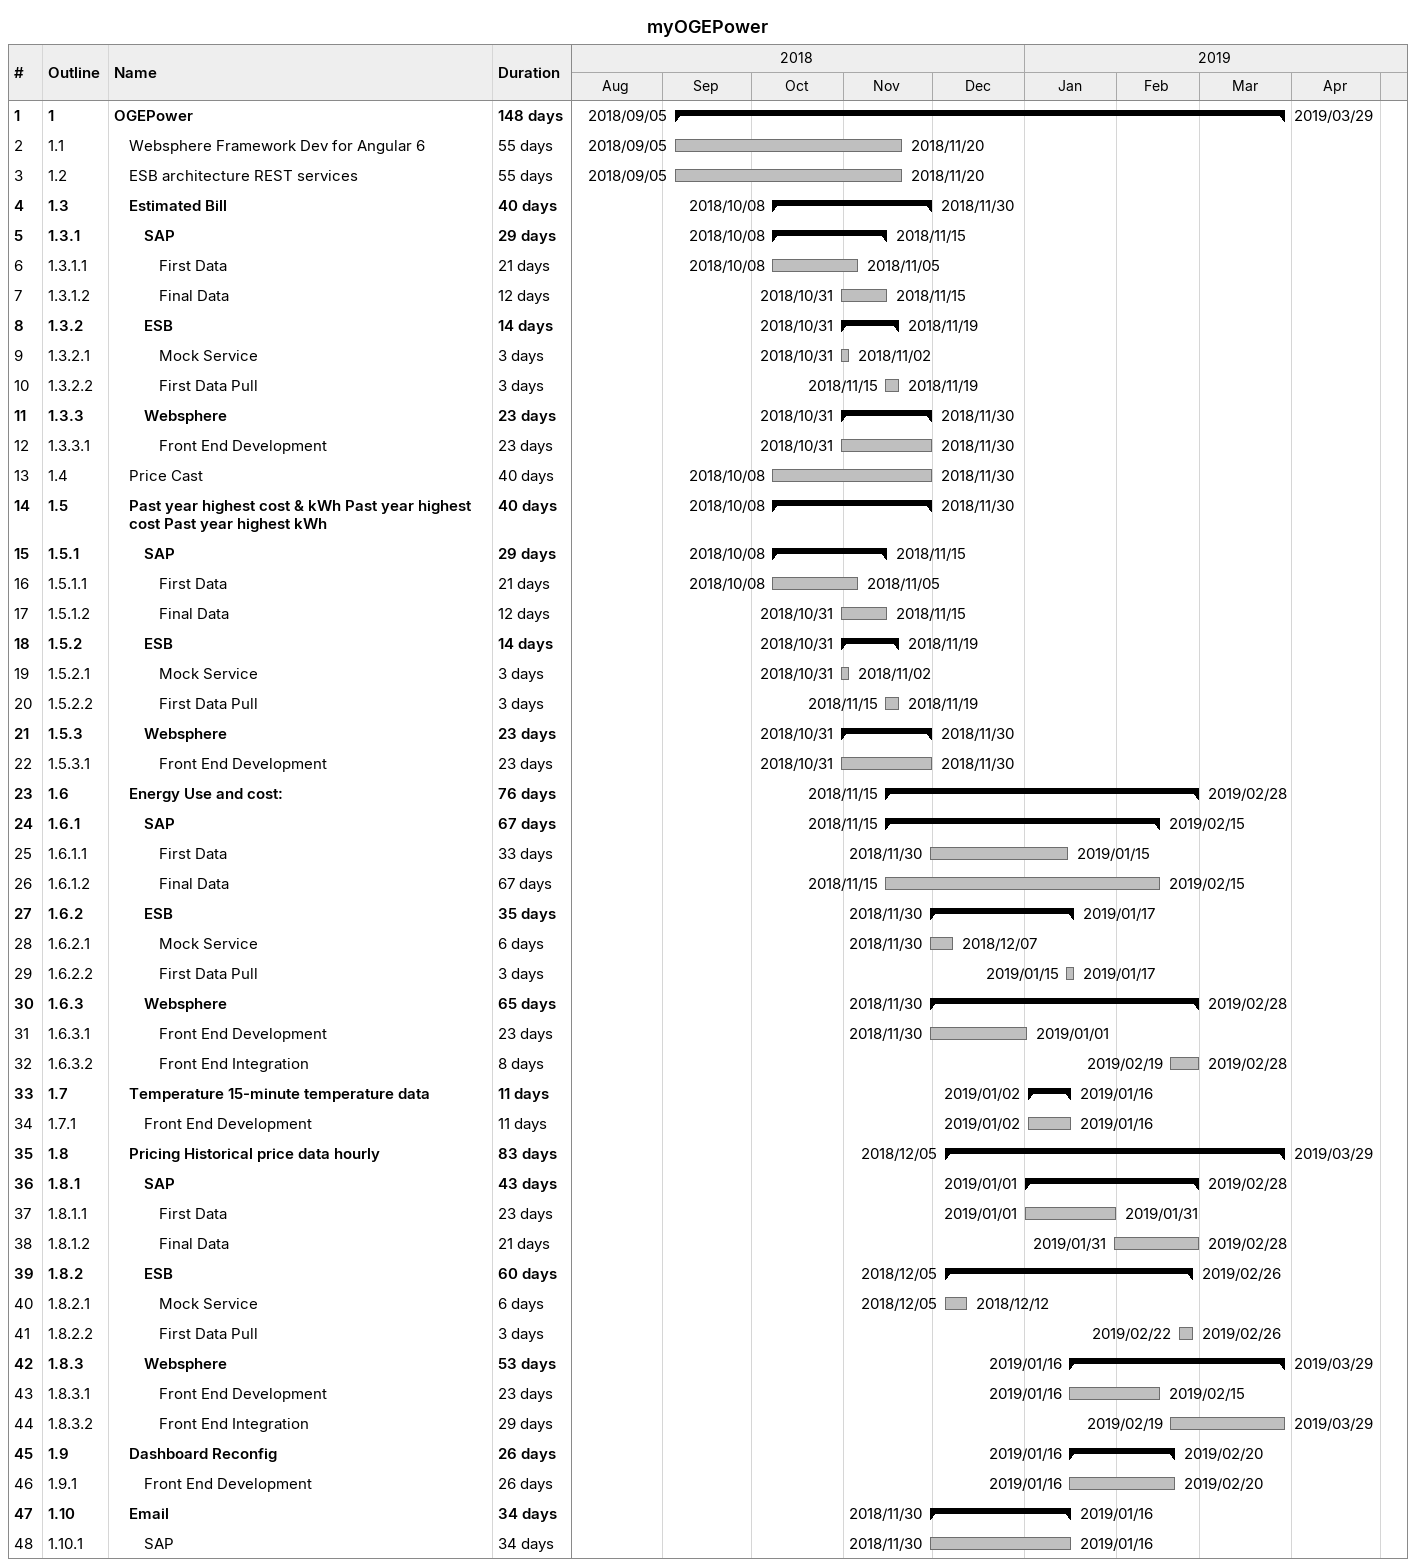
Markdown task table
myOGEPower

| ID | WBS | Task | Duration | Start | Finish |
|---|---|---|---|---|---|
| 1 | 1 | **OGEPower** | 148d | 2018-09-05 | 2019-03-29 |
| 2 | 1.1 | Websphere Framework Dev for Angular 6 | 55d | 2018-09-05 | 2018-11-20 |
| 3 | 1.2 | ESB architecture REST services | 55d | 2018-09-05 | 2018-11-20 |
| 4 | 1.3 | **Estimated Bill** | 40d | 2018-10-08 | 2018-11-30 |
| 5 | 1.3.1 | **SAP** | 29d | 2018-10-08 | 2018-11-15 |
| 6 | 1.3.1.1 | First Data | 21d | 2018-10-08 | 2018-11-05 |
| 7 | 1.3.1.2 | Final Data | 12d | 2018-10-31 | 2018-11-15 |
| 8 | 1.3.2 | **ESB** | 14d | 2018-10-31 | 2018-11-19 |
| 9 | 1.3.2.1 | Mock Service | 3d | 2018-10-31 | 2018-11-02 |
| 10 | 1.3.2.2 | First Data Pull | 3d | 2018-11-15 | 2018-11-19 |
| 11 | 1.3.3 | **Websphere** | 23d | 2018-10-31 | 2018-11-30 |
| 12 | 1.3.3.1 | Front End Development | 23d | 2018-10-31 | 2018-11-30 |
| 13 | 1.4 | Price Cast | 40d | 2018-10-08 | 2018-11-30 |
| 14 | 1.5 | **Past year highest cost & kWh Past year highest cost Past year highest kWh** | 40d | 2018-10-08 | 2018-11-30 |
| 15 | 1.5.1 | **SAP** | 29d | 2018-10-08 | 2018-11-15 |
| 16 | 1.5.1.1 | First Data | 21d | 2018-10-08 | 2018-11-05 |
| 17 | 1.5.1.2 | Final Data | 12d | 2018-10-31 | 2018-11-15 |
| 18 | 1.5.2 | **ESB** | 14d | 2018-10-31 | 2018-11-19 |
| 19 | 1.5.2.1 | Mock Service | 3d | 2018-10-31 | 2018-11-02 |
| 20 | 1.5.2.2 | First Data Pull | 3d | 2018-11-15 | 2018-11-19 |
| 21 | 1.5.3 | **Websphere** | 23d | 2018-10-31 | 2018-11-30 |
| 22 | 1.5.3.1 | Front End Development | 23d | 2018-10-31 | 2018-11-30 |
| 23 | 1.6 | **Energy Use and cost:** | 76d | 2018-11-15 | 2019-02-28 |
| 24 | 1.6.1 | **SAP** | 67d | 2018-11-15 | 2019-02-15 |
| 25 | 1.6.1.1 | First Data | 33d | 2018-11-30 | 2019-01-15 |
| 26 | 1.6.1.2 | Final Data | 67d | 2018-11-15 | 2019-02-15 |
| 27 | 1.6.2 | **ESB** | 35d | 2018-11-30 | 2019-01-17 |
| 28 | 1.6.2.1 | Mock Service | 6d | 2018-11-30 | 2018-12-07 |
| 29 | 1.6.2.2 | First Data Pull | 3d | 2019-01-15 | 2019-01-17 |
| 30 | 1.6.3 | **Websphere** | 65d | 2018-11-30 | 2019-02-28 |
| 31 | 1.6.3.1 | Front End Development | 23d | 2018-11-30 | 2019-01-01 |
| 32 | 1.6.3.2 | Front End Integration | 8d | 2019-02-19 | 2019-02-28 |
| 33 | 1.7 | **Temperature 15-minute temperature data** | 11d | 2019-01-02 | 2019-01-16 |
| 34 | 1.7.1 | Front End Development | 11d | 2019-01-02 | 2019-01-16 |
| 35 | 1.8 | **Pricing Historical price data hourly** | 83d | 2018-12-05 | 2019-03-29 |
| 36 | 1.8.1 | **SAP** | 43d | 2019-01-01 | 2019-02-28 |
| 37 | 1.8.1.1 | First Data | 23d | 2019-01-01 | 2019-01-31 |
| 38 | 1.8.1.2 | Final Data | 21d | 2019-01-31 | 2019-02-28 |
| 39 | 1.8.2 | **ESB** | 60d | 2018-12-05 | 2019-02-26 |
| 40 | 1.8.2.1 | Mock Service | 6d | 2018-12-05 | 2018-12-12 |
| 41 | 1.8.2.2 | First Data Pull | 3d | 2019-02-22 | 2019-02-26 |
| 42 | 1.8.3 | **Websphere** | 53d | 2019-01-16 | 2019-03-29 |
| 43 | 1.8.3.1 | Front End Development | 23d | 2019-01-16 | 2019-02-15 |
| 44 | 1.8.3.2 | Front End Integration | 29d | 2019-02-19 | 2019-03-29 |
| 45 | 1.9 | **Dashboard Reconfig** | 26d | 2019-01-16 | 2019-02-20 |
| 46 | 1.9.1 | Front End Development | 26d | 2019-01-16 | 2019-02-20 |
| 47 | 1.10 | **Email** | 34d | 2018-11-30 | 2019-01-16 |
| 48 | 1.10.1 | SAP | 34d | 2018-11-30 | 2019-01-16 |
